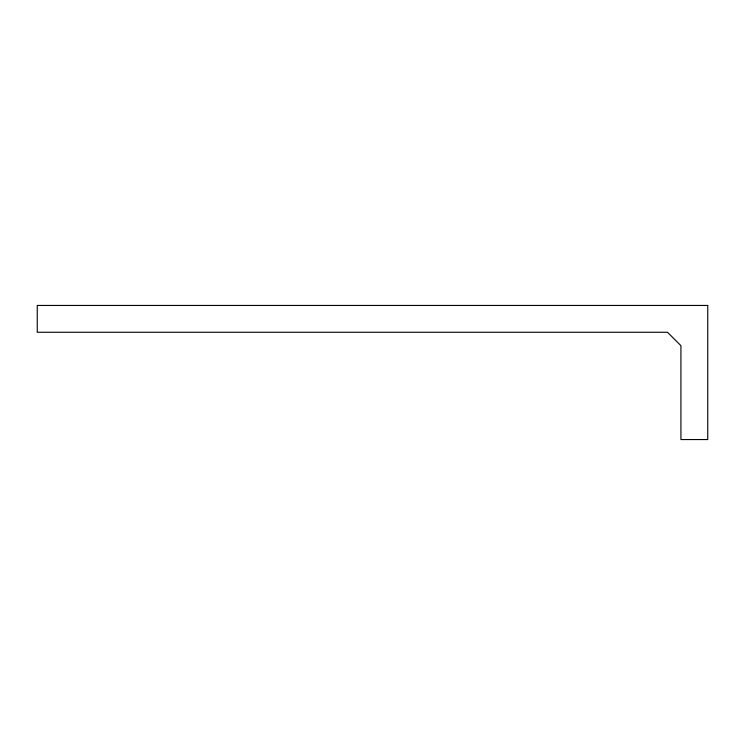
<?xml version="1.0" encoding="UTF-8"?>
<svg xmlns="http://www.w3.org/2000/svg" width="745" height="745" viewBox="0 0 745 745"><rect width="100%" height="100%" fill="white"/><g stroke="black" fill="none" stroke-linecap="round" stroke-linejoin="round"><path stroke-width="1.12" d="M707.75 305.45L37.25 305.45L37.25 332.27L667.52 332.27L680.93 345.68L680.93 439.55L707.75 439.55L707.75 305.45"/></g></svg>
